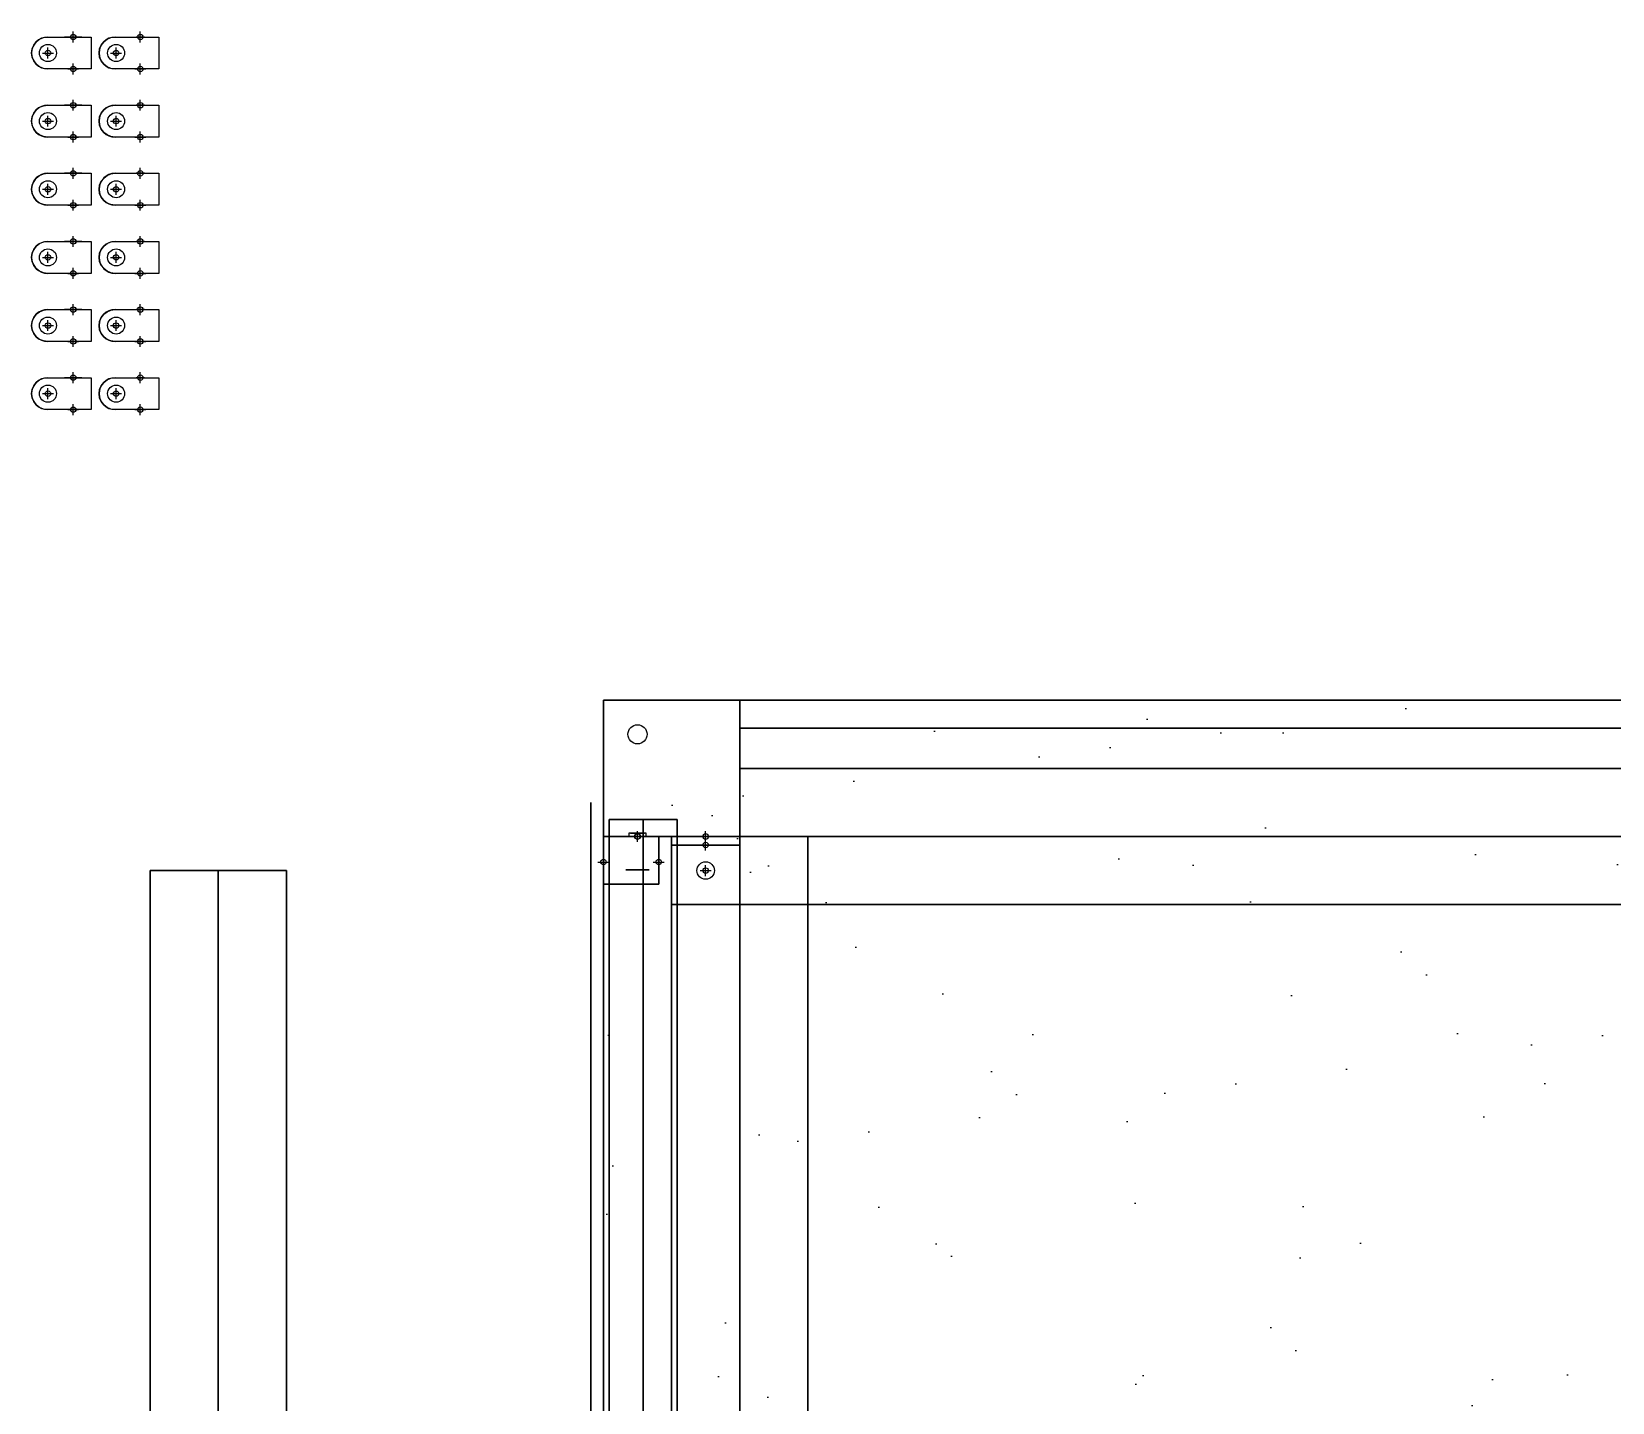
# Model space of a CAD drawing. Header units: inches. Extents: x -12.9 to 39.7, y -3 to 37.3.
# Drawn here: x -8.89 to 14.31, y 17.19 to 37.31 of the extents above; entities that cross this region are included whole.
import ezdxf

# ---------------------------------------------------------------- set-up
doc = ezdxf.new("R2010")
doc.units = ezdxf.units.IN
doc.header["$MEASUREMENT"] = 0
doc.header["$PDMODE"] = 34
doc.header["$PDSIZE"] = 0.08
for name, color, linetype in [('extra hardware', 61, 'Continuous'), ('feedthru panels', 11, 'Continuous'), ('side and back panels', 40, 'Continuous'), ('sides and bottom', 160, 'Continuous'), ('stuff inserted in sides', 82, 'Continuous'), ('top panel', 10, 'Continuous'), ('top t-slot', 110, 'Continuous')]:
    doc.layers.add(name, color=color, linetype=linetype)
pattern_1 = [(37.50000000000001, (0, 0), (-0.1259867162192163, 3.853647538026317), [0, -3.04, 0, -3.4, 0, -3.25]), (7.499999999999999, (0, 0), (3.539553410535455, 5.644292130459481), [0, -1.64, 0, -2.74, 0, -1.05]), (327.5, (-2.46, 0), (6.22828372350299, 0.011318107073929), [0, -1, 0, -3.6, 0, -4.7]), (317.5, (-2.46, 0), (6.012253209144586, 1.755351129868498), [0, -0.5, 0, -2.36, 0, -2.7])]

# ---------------------------------------------------------------- blocks, each defined once
blk = doc.blocks.new('AQME_2020_20110812190150', base_point=(0.5, 0.5))
for points in [[(0, 0), (2, 0), (2, 2), (0, 2)], [(2, 2), (0, 2), (0, 2, 60), (2, 2, 60)], [(0, 2), (0, 0), (0, 0, 60), (0, 2, 60)], [(0, 0, 60), (2, 0, 60), (2, 2, 60), (0, 2, 60)], [(2, 0), (2, 2), (2, 2, 60), (2, 0, 60)], [(0, 0), (2, 0), (2, 0, 60), (0, 0, 60)]]:
    blk.add_3dface(points)
blk = doc.blocks.new('AQME_1010_20110812193141', base_point=(0.5, 0.5))
for points in [[(0, 0), (1, 0), (1, 1), (0, 1)], [(1, 1), (0, 1), (0, 1, 24), (1, 1, 24)], [(0, 1), (0, 0), (0, 0, 24), (0, 1, 24)], [(0, 0, 24), (1, 0, 24), (1, 1, 24), (0, 1, 24)], [(1, 0), (1, 1), (1, 1, 24), (1, 0, 24)], [(0, 0), (1, 0), (1, 0, 24), (0, 0, 24)]]:
    blk.add_3dface(points)
blk = doc.blocks.new('AQME_1010_20120403175609', base_point=(0.5, 0.5))
for points in [[(0, 0), (1, 0), (1, 1), (0, 1)], [(1, 1), (0, 1), (0, 1, 36), (1, 1, 36)], [(0, 1), (0, 0), (0, 0, 36), (0, 1, 36)], [(0, 0, 36), (1, 0, 36), (1, 1, 36), (0, 1, 36)], [(1, 0), (1, 1), (1, 1, 36), (1, 0, 36)], [(0, 0), (1, 0), (1, 0, 36), (0, 0, 36)]]:
    blk.add_3dface(points)
blk = doc.blocks.new('AQME_1030_20120403180258', base_point=(0.5, 0.5))
for points in [[(0, 0), (1, 0), (1, 3), (0, 3)], [(1, 3), (0, 3), (0, 3, 24), (1, 3, 24)], [(0, 3), (0, 0), (0, 0, 24), (0, 3, 24)], [(0, 0, 24), (1, 0, 24), (1, 3, 24), (0, 3, 24)], [(1, 0), (1, 3), (1, 3, 24), (1, 0, 24)], [(0, 0), (1, 0), (1, 0, 24), (0, 0, 24)]]:
    blk.add_3dface(points)
blk = doc.blocks.new('AQME_1010_20120403180636', base_point=(0.5, 0.5))
for points in [[(0, 0), (1, 0), (1, 1), (0, 1)], [(1, 1), (0, 1), (0, 1, 24), (1, 1, 24)], [(0, 1), (0, 0), (0, 0, 24), (0, 1, 24)], [(0, 0, 24), (1, 0, 24), (1, 1, 24), (0, 1, 24)], [(1, 0), (1, 1), (1, 1, 24), (1, 0, 24)], [(0, 0), (1, 0), (1, 0, 24), (0, 0, 24)]]:
    blk.add_3dface(points)
blk = doc.blocks.new('AQME_4108_20120403180750')
at = {"color": 1}
blk.add_circle((0, 0.5), 0.1285, dxfattribs=at)
at = {"color": 1, "extrusion": (0, 1, 0)}
blk.add_circle((0, 0.5), 0.1285, dxfattribs=at)
at = {"color": 3}
for p in [(0, 0.5), (0, 0)]:
    blk.add_point(p, dxfattribs=at)
at = {"color": 2}
blk.add_point((0, 0.5, 0.125), dxfattribs=at)
at = {"color": 2, "extrusion": (0, 1, 0)}
blk.add_point((0, 0.125, 0.5), dxfattribs=at)
at = {"color": 3, "extrusion": (0, 1, 0)}
blk.add_point((0, 0, 0.5), dxfattribs=at)
for points in [[(0.5, 0), (0.5, 1), (-0.5, 1), (-0.5, 0)], [(0.5, 0.125, 0.125), (0.5, 1, 0.125), (-0.5, 1, 0.125), (-0.5, 0.125, 0.125)], [(0.5, 1), (-0.5, 1), (-0.5, 1, 0.125), (0.5, 1, 0.125)], [(0.5, 0.125, 0.125), (-0.5, 0.125, 0.125), (-0.5, 0.125, 1), (0.5, 0.125, 1)], [(-0.5, 0, 1), (0.5, 0, 1), (0.5, 0.125, 1), (-0.5, 0.125, 1)]]:
    blk.add_3dface(points)
for points, invisible_edges in [([(-0.5, 1), (-0.5, 0), (-0.5, 0, 0.125), (-0.5, 1, 0.125)], 4), ([(0.5, 0), (0.5, 1), (0.5, 1, 0.125), (0.5, 0, 0.125)], 4), ([(-0.5, 0.125, 0.125), (-0.5, 0, 0.125), (-0.5, 0, 1), (-0.5, 0.125, 1)], 1), ([(0.5, 0), (-0.5, 0), (-0.5, 0, 0.125), (0.5, 0, 0.125)], 4), ([(-0.5, 0, 0.125), (-0.5, 0, 1), (0.5, 0, 1), (0.5, 0, 0.125)], 8), ([(0.5, 0, 1), (0.5, 0, 0.125), (0.5, 0.125, 0.125), (0.5, 0.125, 1)], 2)]:
    blk.add_3dface(points, dxfattribs=dict(invisible_edges=invisible_edges))
blk = doc.blocks.new('AQME_2427_20120404103638')
at = {"extrusion": (0, 1, 0)}
for p, q in [((-0.125, 0.5), (-0.312, 0.5)), ((-0.312, 0.5), (-0.312, 0.5, 0.7)), ((-0.312, 0.5, 0.7), (0.5, 0.5, 0.7)), ((-0.125, 0.5), (-0.125, 0.5, -0.05)), ((-0.125, 0.5, -0.05), (0.125, 0.5, -0.05)), ((0.5, 0.5), (0.125, 0.5)), ((0.125, 0.5, -0.05), (0.125, 0.5)), ((0.5, 0.5, 0.7), (0.5, 0.5))]:
    blk.add_line(p, q, dxfattribs=at)
at = {"color": 1, "extrusion": (-1, 0, 0)}
blk.add_circle((-0.25, 0.375, 0.312), 0.125, dxfattribs=at)
at = {"color": 1}
for centre, radius in [((0, 0, 0.49), 0.173), ((0, 0, -0.05), 0.101)]:
    blk.add_circle(centre, radius, dxfattribs=at)
at = {"color": 2, "extrusion": (-1, 0, 0)}
for p in [(-0.312, 0.25, 0.375), (0.5, 0.25, 0.375)]:
    blk.add_point(p, dxfattribs=at)
at = {"color": 3}
blk.add_point((0, 0), dxfattribs=at)
at = {"invisible_edges": 8}
for points in [[(0.5, 0.5), (0.5, 0.5, 0.7), (-0.312, 0.5, 0.7), (-0.312, 0.5)], [(-0.125, 0.5), (-0.125, 0.5, -0.05), (0.125, 0.5, -0.05), (0.125, 0.5)], [(0.5, -0.25), (0.5, -0.25, 0.7), (-0.312, -0.25, 0.7), (-0.312, -0.25)], [(-0.125, -0.25), (-0.125, -0.25, -0.05), (0.125, -0.25, -0.05), (0.125, -0.25)]]:
    blk.add_3dface(points, dxfattribs=at)
blk = doc.blocks.new('AQME_2500_20120404105452')
for p, q in [((-0.234, -0.625), (-0.234, 0.016)), ((-0.234, -0.625, 0.031), (-0.234, 0.016, 0.031)), ((0.234, 0.016), (0.234, -0.625)), ((0.234, 0.016, 0.031), (0.234, -0.625, 0.031)), ((0.234, -0.625), (-0.234, -0.625)), ((0.234, -0.625, 0.031), (-0.234, -0.625, 0.031))]:
    blk.add_line(p, q)
at = {"color": 1, "extrusion": (-1, 0, 0)}
for p, q in [((0.234, -0.293, 0.089), (0.234, -0.293, 0.031)), ((0.234, -0.418, 0.089), (0.234, -0.418, 0.031))]:
    blk.add_line(p, q, dxfattribs=at)
at = {"color": 1}
blk.add_circle((0, 0), 0.125, dxfattribs=at)
for centre in [(0, 0.016), (0, 0.016, 0.031)]:
    blk.add_arc(centre, 0.234, 0, 179.9999999999998)
at = {"color": 1, "extrusion": (-1, 0, 0)}
blk.add_arc((0.355, 0.088, -0.234), 0.0625, 1.272221872585405e-13, 179.9999999999998, dxfattribs=at)
at = {"color": 3}
blk.add_point((0, 0), dxfattribs=at)
at = {"color": 2}
blk.add_point((0, 0, 0.406), dxfattribs=at)
at = {"color": 2, "extrusion": (-1, 0, 0)}
for p in [(-0.234, -0.355, 0.088), (0.234, -0.355, 0.088)]:
    blk.add_point(p, dxfattribs=at)
for points, invisible_edges in [([(-0.117, 0.219, 0.406), (-0.061, 0.242, 0.406), (-0.039, -0.625, 0.406), (-0.078, -0.625, 0.406)], 10), ([(-0.117, 0.219), (-0.061, 0.242), (-0.039, -0.625), (-0.078, -0.625)], 10), ([(-0.061, 0.242, 0.406), (0, 0.25, 0.406), (0, -0.625, 0.406), (-0.039, -0.625, 0.406)], 10), ([(-0.061, 0.242), (0, 0.25), (0, -0.625), (-0.039, -0.625)], 10), ([(0, 0.25, 0.406), (0.061, 0.242, 0.406), (0.039, -0.625, 0.406), (0, -0.625, 0.406)], 10), ([(0, 0.25), (0.061, 0.242), (0.039, -0.625), (0, -0.625)], 10), ([(0.061, 0.242, 0.406), (0.117, 0.219, 0.406), (0.078, -0.625, 0.406), (0.039, -0.625, 0.406)], 10), ([(0.061, 0.242), (0.117, 0.219), (0.078, -0.625), (0.039, -0.625)], 10), ([(-0.234, 0.016, 0.406), (-0.226, 0.077, 0.406), (-0.195, -0.625, 0.406), (-0.234, -0.625, 0.406)], 2), ([(-0.234, 0.016), (-0.226, 0.077), (-0.195, -0.625), (-0.234, -0.625)], 2), ([(-0.226, 0.077, 0.406), (-0.203, 0.133, 0.406), (-0.156, -0.625, 0.406), (-0.195, -0.625, 0.406)], 10), ([(-0.226, 0.077), (-0.203, 0.133), (-0.156, -0.625), (-0.195, -0.625)], 10), ([(-0.203, 0.133, 0.406), (-0.165, 0.181, 0.406), (-0.117, -0.625, 0.406), (-0.156, -0.625, 0.406)], 10), ([(-0.203, 0.133), (-0.165, 0.181), (-0.117, -0.625), (-0.156, -0.625)], 10), ([(-0.165, 0.181, 0.406), (-0.117, 0.219, 0.406), (-0.078, -0.625, 0.406), (-0.117, -0.625, 0.406)], 10), ([(-0.165, 0.181), (-0.117, 0.219), (-0.078, -0.625), (-0.117, -0.625)], 10), ([(0.117, 0.219, 0.406), (0.165, 0.181, 0.406), (0.117, -0.625, 0.406), (0.078, -0.625, 0.406)], 10), ([(0.117, 0.219), (0.165, 0.181), (0.117, -0.625), (0.078, -0.625)], 10), ([(0.165, 0.181, 0.406), (0.203, 0.133, 0.406), (0.156, -0.625, 0.406), (0.117, -0.625, 0.406)], 10), ([(0.165, 0.181), (0.203, 0.133), (0.156, -0.625), (0.117, -0.625)], 10), ([(0.203, 0.133, 0.406), (0.226, 0.077, 0.406), (0.195, -0.625, 0.406), (0.156, -0.625, 0.406)], 10), ([(0.203, 0.133), (0.226, 0.077), (0.195, -0.625), (0.156, -0.625)], 10), ([(0.226, 0.077, 0.406), (0.234, 0.016, 0.406), (0.234, -0.625, 0.406), (0.195, -0.625, 0.406)], 8), ([(0.226, 0.077), (0.234, 0.016), (0.234, -0.625), (0.195, -0.625)], 8)]:
    blk.add_3dface(points, dxfattribs=dict(invisible_edges=invisible_edges))
blk = doc.blocks.new('AQME_2501_20120404105506')
for p, q in [((-0.234, -0.635), (-0.234, 0.006)), ((-0.234, -0.635, 0.031), (-0.234, 0.006, 0.031)), ((0.234, 0.006), (0.234, -0.635)), ((0.234, 0.006, 0.031), (0.234, -0.635, 0.031)), ((0.234, -0.635), (-0.234, -0.635)), ((0.234, -0.635, 0.031), (-0.234, -0.635, 0.031))]:
    blk.add_line(p, q)
at = {"color": 1, "extrusion": (-1, 0, 0)}
for p, q in [((0.234, -0.245, 0.141), (0.234, -0.245, 0.031)), ((0.234, -0.495, 0.141), (0.234, -0.495, 0.031))]:
    blk.add_line(p, q, dxfattribs=at)
at = {"color": 1}
blk.add_circle((0, 0), 0.125, dxfattribs=at)
for centre in [(0, 0.006), (0, 0.006, 0.031)]:
    blk.add_arc(centre, 0.234, 0, 179.9999999999998)
at = {"color": 1, "extrusion": (-1, 0, 0)}
blk.add_arc((0.37, 0.141, -0.234), 0.125, 1.272221872585405e-13, 179.9999999999998, dxfattribs=at)
at = {"color": 3}
blk.add_point((0, 0), dxfattribs=at)
at = {"color": 2}
blk.add_point((0, 0, 0.406), dxfattribs=at)
at = {"color": 2, "extrusion": (-1, 0, 0)}
for p in [(-0.234, -0.37, 0.141), (0.234, -0.37, 0.141)]:
    blk.add_point(p, dxfattribs=at)
for points, invisible_edges in [([(-0.117, 0.209, 0.406), (-0.061, 0.232, 0.406), (-0.039, -0.635, 0.406), (-0.078, -0.635, 0.406)], 10), ([(-0.117, 0.209), (-0.061, 0.232), (-0.039, -0.635), (-0.078, -0.635)], 10), ([(-0.061, 0.232, 0.406), (0, 0.24, 0.406), (0, -0.635, 0.406), (-0.039, -0.635, 0.406)], 10), ([(-0.061, 0.232), (0, 0.24), (0, -0.635), (-0.039, -0.635)], 10), ([(0, 0.24, 0.406), (0.061, 0.232, 0.406), (0.039, -0.635, 0.406), (0, -0.635, 0.406)], 10), ([(0, 0.24), (0.061, 0.232), (0.039, -0.635), (0, -0.635)], 10), ([(0.061, 0.232, 0.406), (0.117, 0.209, 0.406), (0.078, -0.635, 0.406), (0.039, -0.635, 0.406)], 10), ([(0.061, 0.232), (0.117, 0.209), (0.078, -0.635), (0.039, -0.635)], 10), ([(-0.234, 0.006, 0.406), (-0.226, 0.067, 0.406), (-0.195, -0.635, 0.406), (-0.234, -0.635, 0.406)], 2), ([(-0.234, 0.006), (-0.226, 0.067), (-0.195, -0.635), (-0.234, -0.635)], 2), ([(-0.226, 0.067, 0.406), (-0.203, 0.123, 0.406), (-0.156, -0.635, 0.406), (-0.195, -0.635, 0.406)], 10), ([(-0.226, 0.067), (-0.203, 0.123), (-0.156, -0.635), (-0.195, -0.635)], 10), ([(-0.203, 0.123, 0.406), (-0.165, 0.171, 0.406), (-0.117, -0.635, 0.406), (-0.156, -0.635, 0.406)], 10), ([(-0.203, 0.123), (-0.165, 0.171), (-0.117, -0.635), (-0.156, -0.635)], 10), ([(-0.165, 0.171, 0.406), (-0.117, 0.209, 0.406), (-0.078, -0.635, 0.406), (-0.117, -0.635, 0.406)], 10), ([(-0.165, 0.171), (-0.117, 0.209), (-0.078, -0.635), (-0.117, -0.635)], 10), ([(0.117, 0.209, 0.406), (0.165, 0.171, 0.406), (0.117, -0.635, 0.406), (0.078, -0.635, 0.406)], 10), ([(0.117, 0.209), (0.165, 0.171), (0.117, -0.635), (0.078, -0.635)], 10), ([(0.165, 0.171, 0.406), (0.203, 0.123, 0.406), (0.156, -0.635, 0.406), (0.117, -0.635, 0.406)], 10), ([(0.165, 0.171), (0.203, 0.123), (0.156, -0.635), (0.117, -0.635)], 10), ([(0.203, 0.123, 0.406), (0.226, 0.067, 0.406), (0.195, -0.635, 0.406), (0.156, -0.635, 0.406)], 10), ([(0.203, 0.123), (0.226, 0.067), (0.195, -0.635), (0.156, -0.635)], 10), ([(0.226, 0.067, 0.406), (0.234, 0.006, 0.406), (0.234, -0.635, 0.406), (0.195, -0.635, 0.406)], 8), ([(0.226, 0.067), (0.234, 0.006), (0.234, -0.635), (0.195, -0.635)], 8)]:
    blk.add_3dface(points, dxfattribs=dict(invisible_edges=invisible_edges))
blk = doc.blocks.new('AQME_2614-S_20110813145048', base_point=(0, 0, 0.0885))
h = blk.add_hatch()
h.set_pattern_fill('AR-SAND', color=8, scale=2, style=0)
h.set_pattern_definition(pattern_1)
h.paths.add_polyline_path([(0, 0), (0, -24.5), (47.5, -24.5), (47.5, 0)])
at = {"color": 1}
for p, q in [((0, 0), (0, -24.5)), ((47.5, 0), (0, 0)), ((47.5, -24.5), (47.5, 0)), ((0, -24.5), (47.5, -24.5))]:
    blk.add_line(p, q, dxfattribs=at)
at = {"invisible_edges": 15}
for points in [[(0, 0), (0, -24.5), (47.5, -24.5), (47.5, 0)], [(0, 0, 0.177), (0, -24.5, 0.177), (47.5, -24.5, 0.177), (47.5, 0, 0.177)]]:
    blk.add_3dface(points, dxfattribs=at)
blk = doc.blocks.new('AQME_7507_20120404113349')
at = {"color": 1}
blk.add_circle((0, 0.5), 0.1405, dxfattribs=at)
blk = doc.blocks.new('AQME_2614-S_20120404113505', base_point=(0, 0, 0.0885))
h = blk.add_hatch()
h.set_pattern_fill('AR-SAND', color=8, scale=2, style=0)
h.set_pattern_definition(pattern_1)
h.paths.add_polyline_path([(0, 0), (0, -28), (40, -28), (40, 0)])
at = {"color": 1}
for p, q in [((0, 0), (0, -28)), ((40, 0), (0, 0))]:
    blk.add_line(p, q, dxfattribs=at)
at = {"invisible_edges": 15}
for points in [[(0, 0, 0.177), (0, -28, 0.177), (40, -28, 0.177), (40, 0, 0.177)], [(0, 0), (0, -28), (40, -28), (40, 0)]]:
    blk.add_3dface(points, dxfattribs=at)
at = {"rotation": 270}
blk.add_blockref('AQME_7507_20120404113349', (0, -0.5), dxfattribs=at)
blk = doc.blocks.new('AQME_2614-S_20120404113629', base_point=(0, 0, 0.0885))
h = blk.add_hatch()
h.set_pattern_fill('AR-SAND', color=8, scale=2, style=0)
h.set_pattern_definition(pattern_1)
h.paths.add_polyline_path([(0, 0), (0, -36.5), (58.5, -36.5), (58.5, 0)])
at = {"color": 1}
for p, q in [((0, 0), (0, -36.5)), ((58.5, 0), (0, 0)), ((58.5, -36.5), (58.5, 0))]:
    blk.add_line(p, q, dxfattribs=at)
at = {"invisible_edges": 15}
blk.add_3dface([(0, 0), (0, -36.5), (58.5, -36.5), (58.5, 0)], dxfattribs=at)
blk = doc.blocks.new('AQME_2454_20110915165342', base_point=(0, 0, 0.0935))
at = {"color": 1}
for p, q in [((0, 0), (0, -12)), ((26, 0), (0, 0)), ((26, -12), (26, 0)), ((0, -12), (26, -12))]:
    blk.add_line(p, q, dxfattribs=at)
at = {"invisible_edges": 15}
for points in [[(0, 0), (0, -12), (26, -12), (26, 0)], [(0, 0, 0.187), (0, -12, 0.187), (26, -12, 0.187), (26, 0, 0.187)]]:
    blk.add_3dface(points, dxfattribs=at)

msp = doc.modelspace()

# ---------------------------------------------------------------- block references
at = {"layer": 'extra hardware', "rotation": 89.9999999999999}
for name, p in [('AQME_2501_20120404105506', (-8.651793465397887, 37.00000000000001, 0.9999999999998078)), ('AQME_2501_20120404105506', (-8.651793465397887, 37.00000000000001, 1.405999999999808)), ('AQME_2501_20120404105506', (-8.651793465397887, 37.00000000000001, 1.811999999999808)), ('AQME_2500_20120404105452', (-7.651793465397887, 37.00000000000001, 0.999999999999808)), ('AQME_2500_20120404105452', (-7.651793465397887, 37.00000000000001, 1.405999999999808)), ('AQME_2500_20120404105452', (-7.651793465397887, 37.00000000000001, 1.811999999999808)), ('AQME_2501_20120404105506', (-8.651793465397887, 36.00000000000001, 0.9999999999998078)), ('AQME_2501_20120404105506', (-8.651793465397887, 36.00000000000001, 1.405999999999808)), ('AQME_2501_20120404105506', (-8.651793465397887, 36.00000000000001, 1.811999999999808)), ('AQME_2500_20120404105452', (-7.651793465397887, 36.00000000000001, 0.999999999999808)), ('AQME_2500_20120404105452', (-7.651793465397887, 36.00000000000001, 1.405999999999808)), ('AQME_2500_20120404105452', (-7.651793465397887, 36.00000000000001, 1.811999999999808)), ('AQME_2501_20120404105506', (-8.651793465397887, 35.00000000000001, 0.9999999999998078)), ('AQME_2501_20120404105506', (-8.651793465397887, 35.00000000000001, 1.405999999999808)), ('AQME_2501_20120404105506', (-8.651793465397887, 35.00000000000001, 1.811999999999808)), ('AQME_2500_20120404105452', (-7.651793465397887, 35.00000000000001, 0.999999999999808)), ('AQME_2500_20120404105452', (-7.651793465397887, 35.00000000000001, 1.405999999999808)), ('AQME_2500_20120404105452', (-7.651793465397887, 35.00000000000001, 1.811999999999808)), ('AQME_2501_20120404105506', (-8.651793465397887, 34.00000000000001, 0.9999999999998078)), ('AQME_2501_20120404105506', (-8.651793465397887, 34.00000000000001, 1.405999999999808)), ('AQME_2501_20120404105506', (-8.651793465397887, 34.00000000000001, 1.811999999999808)), ('AQME_2500_20120404105452', (-7.651793465397887, 34.00000000000001, 0.999999999999808)), ('AQME_2500_20120404105452', (-7.651793465397887, 34.00000000000001, 1.405999999999808)), ('AQME_2500_20120404105452', (-7.651793465397887, 34.00000000000001, 1.811999999999808)), ('AQME_2501_20120404105506', (-8.651793465397887, 33.00000000000001, 0.9999999999998078)), ('AQME_2501_20120404105506', (-8.651793465397887, 33.00000000000001, 1.405999999999808)), ('AQME_2501_20120404105506', (-8.651793465397887, 33.00000000000001, 1.811999999999808)), ('AQME_2500_20120404105452', (-7.651793465397887, 33.00000000000001, 0.999999999999808)), ('AQME_2500_20120404105452', (-7.651793465397887, 33.00000000000001, 1.405999999999808)), ('AQME_2500_20120404105452', (-7.651793465397887, 33.00000000000001, 1.811999999999808)), ('AQME_2501_20120404105506', (-8.651793465397887, 32.00000000000001, 0.9999999999998078)), ('AQME_2501_20120404105506', (-8.651793465397887, 32.00000000000001, 1.405999999999808)), ('AQME_2501_20120404105506', (-8.651793465397887, 32.00000000000001, 1.811999999999808)), ('AQME_2500_20120404105452', (-7.651793465397887, 32.00000000000001, 0.999999999999808)), ('AQME_2500_20120404105452', (-7.651793465397887, 32.00000000000001, 1.405999999999808)), ('AQME_2500_20120404105452', (-7.651793465397887, 32.00000000000001, 1.811999999999808))]:
    msp.add_blockref(name, p, dxfattribs=at)
at = {"layer": 'extra hardware', "extrusion": (0, -1, 0)}
for p in [(-6.651793465398077, 0.5, -25), (-5.651793465398077, 0.5, -25)]:
    msp.add_blockref('AQME_1010_20110812193141', p, dxfattribs=at)
at = {"layer": 'feedthru panels', "extrusion": (1, 0, -1.836909530733566e-16)}
msp.add_blockref('AQME_2454_20110915165342', (-0.002000000000002444, 12.625, -0.5935000000000011), dxfattribs=at)
at = {"layer": 'side and back panels', "extrusion": (-1.77635683940025e-15, -1, -5.329070518200751e-15), "rotation": 90}
msp.add_blockref('AQME_2614-S_20120404113629', (1.499999999999952, 0.9999999999998561, -27.00000000000001), dxfattribs=at)
at = {"layer": 'side and back panels', "extrusion": (-1, 7.105427357601002e-15, -5.329070518200751e-15), "rotation": 90}
msp.add_blockref('AQME_2614-S_20110813145048', (-25.75000000000001, 11.75, 0.005249999999868304), dxfattribs=at)
at = {"layer": 'sides and bottom'}
msp.add_blockref('AQME_2020_20110812190150', (0, 26), dxfattribs=at)
at = {"layer": 'sides and bottom', "extrusion": (1, 0, 0)}
msp.add_blockref('AQME_1010_20120403175609', (27, 0.5, 1.5), dxfattribs=at)
at = {"layer": 'sides and bottom', "extrusion": (0, -1, 0), "rotation": 269.9999999999997}
msp.add_blockref('AQME_1030_20120403180258', (0, 0.5, -25.5), dxfattribs=at)
at = {"layer": 'stuff inserted in sides', "extrusion": (0, -1, 0), "rotation": 179.9999999999998}
for p in [(8.881784197001252e-16, 4.396046502075937, -25.5), (8.881784197001252e-16, 8.396046502075937, -25.5)]:
    msp.add_blockref('AQME_2427_20120404103638', p, dxfattribs=at)
at = {"layer": 'stuff inserted in sides', "extrusion": (0, -1, 0)}
for name, p in [('AQME_1010_20110812193141', (0.08325000000025204, 11.5, -25.75000000000001)), ('AQME_1010_20120403180636', (1, 23.99730931724198, -25.5))]:
    msp.add_blockref(name, p, dxfattribs=at)
at = {"layer": 'stuff inserted in sides', "rotation": 180}
msp.add_blockref('AQME_4108_20120403180750', (1, 25.5, 24.49730931724198), dxfattribs=at)
at = {"layer": 'stuff inserted in sides', "extrusion": (1, 0, 0)}
msp.add_blockref('AQME_1010_20120403175609', (25, 23.99730931724199, 1.5), dxfattribs=at)
at = {"layer": 'top panel'}
msp.add_blockref('AQME_2614-S_20120404113505', (-0.5, 27.5, 60.0885), dxfattribs=at)
at = {"layer": 'top t-slot', "extrusion": (1, 0, 0)}
msp.add_blockref('AQME_1010_20120403175609', (27, 59.5, 1.5), dxfattribs=at)
at = {"layer": 'top t-slot', "extrusion": (0, -1, 0)}
msp.add_blockref('AQME_1010_20110812193141', (0, 59.5, -25.5), dxfattribs=at)

doc.saveas('drawing.dxf')
